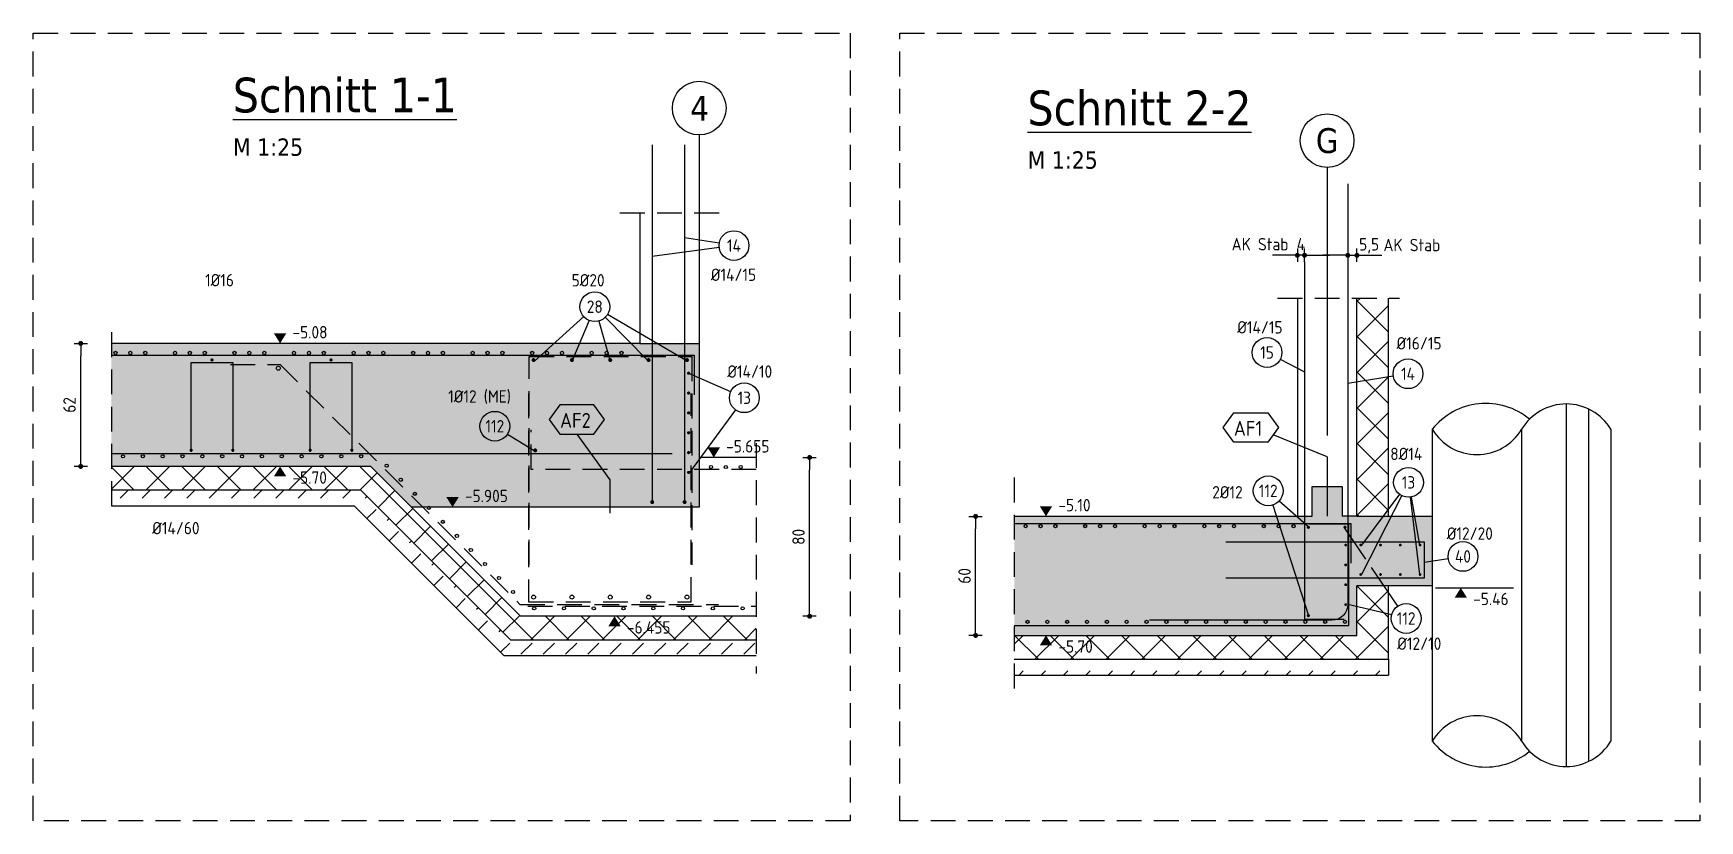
# Model space of a CAD drawing. Extents: x -28 to 85, y -37 to 54.
# Drawn here: x 3.12 to 19.91, y 10.46 to 18.39 of the extents above; entities that cross this region are included whole.
import ezdxf
from ezdxf.enums import TextEntityAlignment as Align

# ---------------------------------------------------------------- set-up
doc = ezdxf.new("R2010")
doc.units = 0
doc.header["$LTSCALE"] = 0.5
for name, pattern in [('AUSGEZOGEN', [1000.01, 1000, 0.01]), ('DASHED', [0.75, 0.5, -0.25]), ('GESTRICHELT', [0.75, 0.5, -0.25]), ('STRICHLINIE', [0.75, 0.5, -0.25])]:
    doc.linetypes.add(name, pattern=pattern)
for name, color, linetype in [('ACHSEN', 7, 'Continuous'), ('AFB', 7, 'Continuous'), ('AFU', 7, 'Continuous'), ('BETON', 7, 'Continuous'), ('DETAIL', 7, 'Continuous'), ('grau_mittel', 7, 'Continuous'), ('HILFE', 7, 'Continuous'), ('koten', 7, 'Continuous'), ('MASSE', 7, 'Continuous'), ('RND', 7, 'Continuous'), ('SFP_Achsen', 7, 'Continuous'), ('SFP_Dämmung', 7, 'Continuous'), ('SFP_Hilfe', 7, 'Continuous'), ('TEXT', 7, 'Continuous'), ('Verbau', 7, 'Continuous')]:
    doc.layers.add(name, color=color, linetype=linetype)
doc.styles.add('helv', font='tahoma.ttf')
doc.styles.add('txt', font='isocp.shx')
doc.linetypes.add('AFU_50L', pattern='A,0.75,["/",Standard,S=0.2,R=0,X=-0.01,Y=-0.1],0.07,["/",Standard,S=0.2,R=0,X=-0.01,Y=-0.1],0.75', length=1.57)
doc.linetypes.add('AFU_50M', pattern='A,0.45,["/",Standard,S=0.2,R=0,X=-0.01,Y=-0.1],0.07,["/",Standard,S=0.2,R=0,X=-0.01,Y=-0.1],0.45', length=0.97)
doc.dimstyles.new('DOT_I', dxfattribs={"dimscale": 0.5, "dimtxt": 0.25, "dimasz": 0.25, "dimexe": 0.1, "dimexo": 0.3, "dimgap": 0.1, "dimtad": 1, "dimdec": 3, "dimzin": 3, "dimtxsty": 'txt', "dimblk": 'DOT', "dimblk1": 'DOT', "dimblk2": 'DOT', "dimsah": 1, "dimcen": 0.1, "dimse1": 1, "dimse2": 1, "dimazin": 0, "dimtfac": 1, "dimtdec": 4, "dimtix": 1, "dimtmove": 2, "dimatfit": 3, "dimfxl": 0, "dimtvp": 1, "dimtolj": 1, "dimtzin": 0, "dimarcsym": 0})

# ---------------------------------------------------------------- blocks, each defined once
blk = doc.blocks.new('okrd_o')
at = {"layer": 'koten', "color": 7, "linetype": 'Continuous'}
blk.add_solid([(-0.125, 0.202), (0.125, 0.202), (0, 0)], dxfattribs=at)
at = {"layer": 'koten', "style": 'txt'}
blk.add_attdef('OKRD', (0.25, 0.1), '', height=0.25, dxfattribs=at)
blk = doc.blocks.new('okrd_u')
at = {"layer": 'koten', "color": 7, "linetype": 'Continuous'}
blk.add_solid([(-0.125, -0.202), (0.125, -0.202), (0, 0)], dxfattribs=at)
at = {"layer": 'koten', "style": 'txt'}
blk.add_attdef('OKRD', (0.25, -0.35), '', height=0.25, dxfattribs=at)
blk = doc.blocks.new('DOT')
at = {"layer": 'MASSE', "color": 7, "linetype": 'Continuous'}
for p, q in [((0, 0), (-1, 0)), ((0, 0.54), (0, -0.54))]:
    blk.add_line(p, q, dxfattribs=at)
at = {"layer": 'MASSE', "color": 7, "linetype": 'Continuous', "const_width": 0.2}
blk.add_lwpolyline([(-0.1, 0, 1), (0.1, 0, 1)], format="xyb", close=True, dxfattribs=at)
blk = doc.blocks.new('*D22')
at = {"layer": 'Defpoints', "color": 0, "linetype": 'AUSGEZOGEN', "transparency": 16777216}
for p in [(10.939, 14.115), (10.939, 14.115), (10.939, 12.515)]:
    blk.add_point(p, dxfattribs=at)
at = {"layer": 'MASSE', "color": 0, "linetype": 'AUSGEZOGEN', "lineweight": -2, "transparency": 16777216}
blk.add_line((10.939, 12.64), (10.939, 13.99), dxfattribs=at)
at = {"layer": 'MASSE', "color": 0, "linetype": 'AUSGEZOGEN', "lineweight": -2, "transparency": 16777216, "xscale": 0.125, "yscale": 0.125, "zscale": 0.125}
for p, rotation in [((10.939, 14.115), 90), ((10.939, 12.515), 270)]:
    blk.add_blockref('DOT', p, dxfattribs=dict(at, rotation=rotation))
at = {"layer": 'MASSE', "color": 0, "linetype": 'AUSGEZOGEN', "transparency": 16777216, "insert": (10.827, 13.315), "char_height": 0.125, "attachment_point": 5, "rotation": 90, "style": 'txt'}
blk.add_mtext('\\A1;80', dxfattribs=at)
blk = doc.blocks.new('*D23')
at = {"layer": 'Defpoints', "color": 0, "linetype": 'AUSGEZOGEN', "transparency": 16777216}
for p in [(3.593, 15.265), (3.593, 15.265), (3.593, 14.025)]:
    blk.add_point(p, dxfattribs=at)
at = {"layer": 'MASSE', "color": 0, "linetype": 'AUSGEZOGEN', "lineweight": -2, "transparency": 16777216}
blk.add_line((3.593, 14.15), (3.593, 15.14), dxfattribs=at)
at = {"layer": 'MASSE', "color": 0, "linetype": 'AUSGEZOGEN', "lineweight": -2, "transparency": 16777216, "xscale": 0.125, "yscale": 0.125, "zscale": 0.125}
for p, rotation in [((3.593, 15.265), 90), ((3.593, 14.025), 270)]:
    blk.add_blockref('DOT', p, dxfattribs=dict(at, rotation=rotation))
at = {"layer": 'MASSE', "color": 0, "linetype": 'AUSGEZOGEN', "transparency": 16777216, "insert": (3.48, 14.645), "char_height": 0.125, "attachment_point": 5, "rotation": 90, "style": 'txt'}
blk.add_mtext('\\A1;62', dxfattribs=at)
blk = doc.blocks.new('RND_HIN')
at = {"layer": 'RND', "color": 7, "linetype": 'Continuous'}
blk.add_circle((0, 0), 0.3, dxfattribs=at)
at = {"layer": 'RND', "color": 7, "linetype": 'Continuous', "style": 'txt'}
blk.add_attdef('POSI', text='', height=0.25, dxfattribs=at).set_placement((0, 0), align=Align.MIDDLE)
blk = doc.blocks.new('*D59')
at = {"layer": 'Defpoints', "color": 0, "linetype": 'AUSGEZOGEN', "transparency": 16777216}
for p in [(12.612, 13.522), (12.612, 13.522), (12.612, 12.322)]:
    blk.add_point(p, dxfattribs=at)
at = {"layer": 'MASSE', "color": 0, "linetype": 'AUSGEZOGEN', "lineweight": -2, "transparency": 16777216}
blk.add_line((12.612, 12.447), (12.612, 13.397), dxfattribs=at)
at = {"layer": 'MASSE', "color": 0, "linetype": 'AUSGEZOGEN', "lineweight": -2, "transparency": 16777216, "xscale": 0.125, "yscale": 0.125, "zscale": 0.125}
for p, rotation in [((12.612, 13.522), 90), ((12.612, 12.322), 270)]:
    blk.add_blockref('DOT', p, dxfattribs=dict(at, rotation=rotation))
at = {"layer": 'MASSE', "color": 0, "linetype": 'AUSGEZOGEN', "transparency": 16777216, "insert": (12.5, 12.922), "char_height": 0.125, "attachment_point": 5, "rotation": 90, "style": 'txt'}
blk.add_mtext('\\A1;60', dxfattribs=at)
blk = doc.blocks.new('*D66')
at = {"layer": 'Defpoints', "color": 0, "linetype": 'AUSGEZOGEN', "transparency": 16777216}
for p in [(15.855, 16.153), (15.855, 16.153), (15.927, 16.153)]:
    blk.add_point(p, dxfattribs=at)
at = {"layer": 'MASSE', "color": 0, "linetype": 'AUSGEZOGEN', "lineweight": -2, "transparency": 16777216}
for p, q in [((15.73, 16.153), (15.605, 16.153)), ((15.927, 16.153), (15.855, 16.153)), ((16.052, 16.153), (16.177, 16.153))]:
    blk.add_line(p, q, dxfattribs=at)
at = {"layer": 'MASSE', "color": 0, "linetype": 'AUSGEZOGEN', "lineweight": -2, "transparency": 16777216, "xscale": 0.125, "yscale": 0.125, "zscale": 0.125}
blk.add_blockref('DOT', (15.855, 16.153), dxfattribs=at)
at = {"layer": 'MASSE', "color": 0, "linetype": 'AUSGEZOGEN', "lineweight": -2, "transparency": 16777216, "xscale": 0.125, "yscale": 0.125, "zscale": 0.125, "rotation": 180}
blk.add_blockref('DOT', (15.927, 16.153), dxfattribs=at)
at = {"layer": 'MASSE', "color": 0, "linetype": 'AUSGEZOGEN', "transparency": 16777216, "insert": (15.891, 16.266), "char_height": 0.125, "attachment_point": 5, "style": 'txt'}
blk.add_mtext('\\A1;4', dxfattribs=at)
blk = doc.blocks.new('*D67')
at = {"layer": 'Defpoints', "color": 0, "linetype": 'AUSGEZOGEN', "transparency": 16777216}
for p in [(16.363, 16.153), (16.455, 16.153), (16.455, 16.153)]:
    blk.add_point(p, dxfattribs=at)
at = {"layer": 'MASSE', "color": 0, "linetype": 'AUSGEZOGEN', "lineweight": -2, "transparency": 16777216}
for p, q in [((16.238, 16.153), (16.113, 16.153)), ((16.363, 16.153), (16.455, 16.153)), ((16.58, 16.153), (16.705, 16.153))]:
    blk.add_line(p, q, dxfattribs=at)
at = {"layer": 'MASSE', "color": 0, "linetype": 'AUSGEZOGEN', "lineweight": -2, "transparency": 16777216, "xscale": 0.125, "yscale": 0.125, "zscale": 0.125}
blk.add_blockref('DOT', (16.363, 16.153), dxfattribs=at)
at = {"layer": 'MASSE', "color": 0, "linetype": 'AUSGEZOGEN', "lineweight": -2, "transparency": 16777216, "xscale": 0.125, "yscale": 0.125, "zscale": 0.125, "rotation": 180}
blk.add_blockref('DOT', (16.455, 16.153), dxfattribs=at)
at = {"layer": 'MASSE', "color": 0, "linetype": 'AUSGEZOGEN', "transparency": 16777216, "insert": (16.578, 16.249), "char_height": 0.125, "attachment_point": 5, "style": 'txt'}
blk.add_mtext('\\A1;5,5', dxfattribs=at)

msp = doc.modelspace()

# ---------------------------------------------------------------- hatches: boundary and pattern name
at = {"layer": 'grau_mittel'}
for points in [[(3.90178, 15.26513), (3.90178, 14.02513), (6.51666, 14.02513), (6.92666, 13.61513), (9.82666, 13.61513), (9.82666, 14.11513), (9.82666, 15.26513), (9.22666, 15.26513)], [(16.45473, 13.5223), (16.30473, 13.5223), (16.30473, 13.8223), (16.00473, 13.8223), (16.00473, 13.5223), (15.85473, 13.5223), (13.00139, 13.5223), (13.00139, 12.3223), (16.45473, 12.3223), (16.45473, 12.8223), (17.21473, 12.8223), (17.21473, 13.5223)]]:
    msp.add_hatch(color=61, dxfattribs=at).paths.add_polyline_path(points)
at = {"layer": 'SFP_Dämmung', "linetype": 'AUSGEZOGEN'}
h = msp.add_hatch(dxfattribs=at)
h.set_pattern_fill('ANSI37', color=171, scale=0.08, angle=-180, style=0, double=1)
h.set_pattern_definition([(225, (-36.52403, 21.61872), (0.1796051, -0.1796051), []), (315, (-36.52403, 21.61872), (0.1796051, 0.1796051), [])])
h.paths.add_polyline_path([(16.77473, 15.7223), (16.45473, 15.7223), (16.45473, 13.5223), (16.77473, 13.5223)])
h.paths.add_polyline_path([(16.77473, 12.8223), (16.45473, 12.8223), (16.45473, 12.3223), (13.00139, 12.3223), (13.00139, 12.0823), (16.77473, 12.0823)])
h.paths.add_polyline_path([(13.43553, 12.11894), (13.8445, 12.11894), (13.8445, 12.29553), (13.43553, 12.29553)], flags=24)
h = msp.add_hatch(dxfattribs=at)
h.set_pattern_fill('ANSI37', color=171, scale=0.08, angle=-180, style=0, double=1)
h.set_pattern_definition([(225, (-58.31172, 15.16359), (0.1796051, -0.1796051), []), (315, (-58.31172, 15.16359), (0.1796051, 0.1796051), [])])
h.paths.add_polyline_path([(9.08615, 12.31038), (9.60297, 12.31038), (9.60297, 12.49531), (9.08615, 12.49531)], flags=24)
h.paths.add_polyline_path([(5.71664, 13.82177), (6.12561, 13.82177), (6.12561, 13.99836), (5.71664, 13.99836)], flags=24)
h.paths.add_polyline_path([(3.90178, 14.02513), (3.90178, 13.78513), (6.41724, 13.78513), (7.92724, 12.27513), (10.40145, 12.27513), (10.40145, 12.51513), (8.02666, 12.51513), (6.51666, 14.02513)])
at = {"layer": 'SFP_Hilfe', "linetype": 'AUSGEZOGEN'}
h = msp.add_hatch(dxfattribs=at)
h.set_pattern_fill('DASH', color=171, scale=0.05, angle=-135, double=1)
h.set_pattern_definition([(225, (-58.31172, 15.16359), (-2e-16, -0.2245064), [0.15875, -0.15875])])
h.paths.add_polyline_path([(3.90178, 13.78513), (3.90178, 13.62513), (6.35097, 13.62513), (7.86097, 12.11513), (10.40145, 12.11513), (10.40145, 12.27513), (7.92724, 12.27513), (6.41724, 13.78513)])
h = msp.add_hatch(dxfattribs=at)
h.set_pattern_fill('DASH', color=171, scale=0.05, angle=-135, double=1)
h.set_pattern_definition([(225, (-36.52403, 21.61872), (-2e-16, -0.2245064), [0.15875, -0.15875])])
h.paths.add_polyline_path([(16.77473, 12.0823), (13.00139, 12.0823), (13.00139, 11.9223), (16.77473, 11.9223)])

# ---------------------------------------------------------------- linework, layer by layer
at = {"layer": 'ACHSEN', "color": 140, "linetype": 'AUSGEZOGEN'}
for p, q in [((9.82666, 17.36522), (9.82666, 16.15303)), ((16.15473, 17.03781), (16.15473, 14.33781))]:
    msp.add_line(p, q, dxfattribs=at)
at = {"layer": 'AFB', "color": 1, "linetype": 'AUSGEZOGEN'}
msp.add_line((8.92666, 13.88913), (8.92666, 13.55513), dxfattribs=at)
for points in [[(8.4215, 14.64657), (8.31305, 14.49874), (8.4215, 14.35091), (8.76311, 14.35091), (8.87156, 14.49874), (8.76311, 14.64657)], [(15.55575, 14.56654), (15.6642, 14.41871), (15.55575, 14.27087), (15.21414, 14.27087), (15.10569, 14.41871), (15.21414, 14.56654)]]:
    msp.add_lwpolyline(points, close=True, dxfattribs=at)
at = {"layer": 'AFU', "color": 8, "linetype": 'AFU_50M'}
for p, q in [((9.22666, 15.26513), (9.82666, 15.26513)), ((9.82666, 14.11513), (9.82666, 13.61513))]:
    msp.add_line(p, q, dxfattribs=at)
at = {"layer": 'AFU', "color": 1, "linetype": 'AUSGEZOGEN'}
msp.add_line((16.15473, 14.1223), (16.15473, 13.5223), dxfattribs=at)
at = {"layer": 'AFU', "color": 8, "linetype": 'AUSGEZOGEN'}
for p, q in [((16.00473, 13.8223), (16.30473, 13.8223)), ((16.00473, 13.5223), (16.00473, 13.8223)), ((16.30473, 13.8223), (16.30473, 13.5223)), ((15.85473, 13.5223), (16.00473, 13.5223)), ((16.45473, 13.5223), (16.30473, 13.5223))]:
    msp.add_line(p, q, dxfattribs=at)
at = {"layer": 'AFU', "color": 8, "linetype": 'AFU_50L'}
msp.add_line((9.82666, 13.61513), (6.92666, 13.61513), dxfattribs=at)
at = {"layer": 'BETON', "color": 6, "linetype": 'AUSGEZOGEN'}
for p, q in [((9.22666, 16.57615), (9.22666, 15.26513)), ((9.82666, 16.57615), (9.82666, 14.11513)), ((15.85473, 15.7223), (15.85473, 13.5223)), ((16.45473, 13.5223), (16.45473, 15.7223)), ((9.22666, 15.26513), (3.90178, 15.26513)), ((10.40145, 14.11513), (9.82666, 14.11513)), ((6.51666, 14.02513), (3.90178, 14.02513)), ((8.02666, 12.51513), (6.51666, 14.02513)), ((13.00139, 13.5223), (15.85473, 13.5223)), ((16.45473, 13.5223), (17.21473, 13.5223)), ((17.21473, 13.5223), (17.21473, 12.8223)), ((17.21473, 12.8223), (16.45473, 12.8223)), ((16.45473, 12.3223), (16.45473, 12.8223)), ((10.40145, 12.51513), (8.02666, 12.51513)), ((13.00139, 12.3223), (16.45473, 12.3223))]:
    msp.add_line(p, q, dxfattribs=at)
at = {"layer": 'DETAIL', "color": 102, "linetype": 'STRICHLINIE'}
for points in [[(3.1153, 10.45513), (3.1153, 18.3897), (11.34774, 18.3897), (11.34774, 10.45513)], [(11.84774, 10.45513), (11.84774, 18.3897), (19.90922, 18.3897), (19.90922, 10.45513)]]:
    msp.add_lwpolyline(points, close=True, dxfattribs=at)
at = {"layer": 'HILFE', "color": 102, "linetype": 'AUSGEZOGEN'}
for p, q in [((16.77473, 13.5223), (16.77473, 15.7223)), ((8.59231, 14.35091), (8.92666, 13.88913)), ((16.15473, 14.1223), (15.60997, 14.34479)), ((6.41724, 13.78513), (3.90178, 13.78513)), ((7.92724, 12.27513), (6.41724, 13.78513)), ((6.35097, 13.62513), (3.90178, 13.62513)), ((7.86097, 12.11513), (6.35097, 13.62513)), ((16.77473, 12.0823), (16.77473, 12.8223)), ((17.24738, 12.8023), (18.03178, 12.8023)), ((10.40145, 12.27513), (7.92724, 12.27513)), ((10.40145, 12.11513), (7.86097, 12.11513)), ((13.00139, 12.0823), (16.77473, 12.0823)), ((16.77473, 12.0823), (16.77473, 11.9223)), ((13.00139, 11.9223), (16.77473, 11.9223))]:
    msp.add_line(p, q, dxfattribs=at)
at = {"layer": 'RND', "color": 102, "linetype": 'AUSGEZOGEN'}
for p, q in [((10.02848, 16.27412), (9.67893, 16.33023)), ((10.02792, 16.23039), (9.35238, 16.13974)), ((8.66265, 15.53436), (8.16735, 15.08686)), ((8.71587, 15.49663), (8.54968, 15.10093)), ((8.81458, 15.49053), (8.92195, 15.10898)), ((8.87925, 15.5281), (9.30427, 15.09691)), ((8.90329, 15.55896), (9.6866, 15.09892)), ((10.14332, 14.77684), (9.72258, 14.9603)), ((15.68263, 15.10498), (15.9275, 14.97994)), ((16.82172, 14.93534), (16.36322, 14.86231)), ((10.19195, 14.59605), (9.72744, 13.96442)), ((7.89446, 14.35164), (8.16339, 14.18682)), ((15.60677, 13.63627), (15.96551, 12.52131)), ((15.67288, 13.67934), (15.97351, 13.41184)), ((16.88459, 13.74443), (16.50058, 13.23252)), ((16.9064, 13.73083), (16.50058, 12.93597)), ((16.99221, 13.71546), (17.08431, 12.93597)), ((17.00026, 13.71664), (17.08431, 13.23252)), ((16.54412, 13.09205), (16.32687, 13.41184)), ((16.86684, 12.61702), (16.60152, 13.00756)), ((17.37535, 13.09504), (17.13473, 13.05759)), ((16.80531, 12.52808), (16.36322, 12.63463))]:
    msp.add_line(p, q, dxfattribs=at)
at = {"layer": 'RND', "color": 1, "linetype": 'AUSGEZOGEN'}
for points in [[(9.35238, 17.26582), (9.35238, 13.66582)], [(9.67893, 17.26582), (9.67893, 13.66582)], [(15.9275, 16.08688), (15.9275, 12.48688), (16.3275, 12.48688)], [(3.90178, 15.14794), (9.77475, 15.14794), (9.77475, 14.74794)], [(4.70576, 14.17163), (4.70576, 15.07163), (5.12576, 15.07163), (5.12576, 14.17163)], [(5.90576, 14.17163), (5.90576, 15.07163), (6.32576, 15.07163), (6.32576, 14.17163)], [(3.90178, 14.15604), (9.55245, 14.15604)], [(13.00139, 13.44956), (16.39503, 13.44956), (16.39503, 13.04956)], [(13.00139, 12.4223), (16.37473, 12.4223), (16.37473, 13.4423), (15.97473, 13.4423)], [(15.13473, 12.9023), (17.13473, 12.9023), (17.13473, 13.2623), (15.13473, 13.2623)]]:
    msp.add_lwpolyline(points, dxfattribs=at)
msp.add_lwpolyline([(16.36322, 16.87463), (16.36322, 12.63463, -0.41421356), (16.20322, 12.47463), (14.36322, 12.47463)], format="xyb", dxfattribs=at)
at = {"layer": 'RND', "color": 7, "linetype": 'GESTRICHELT'}
for points in [[(8.11357, 13.03416), (8.11357, 15.13416), (9.75357, 15.13416), (9.75357, 13.03416)], [(5.10149, 15.05344), (5.60149, 15.05344), (8.01979, 12.63513), (10.01979, 12.63513)], [(8.10666, 14.76072), (8.10666, 12.66072), (9.74666, 12.66072), (9.74666, 14.76072)], [(10.40145, 13.99504), (8.13357, 13.99504), (8.13357, 14.39504)], [(8.09847, 12.61714), (10.40145, 12.61714)]]:
    msp.add_lwpolyline(points, dxfattribs=at)
at = {"layer": 'RND', "color": 7, "linetype": 'AUSGEZOGEN'}
for points, const_width in [([(8.14664, 15.0971, 1), (8.16664, 15.0971, 1)], 0.02), ([(8.53311, 15.0971, 1), (8.55311, 15.0971, 1)], 0.02), ([(8.91959, 15.0971, 1), (8.93959, 15.0971, 1)], 0.02), ([(9.30606, 15.0971, 1), (9.32606, 15.0971, 1)], 0.02), ([(9.69253, 15.0971, 1), (9.71253, 15.0971, 1)], 0.02), ([(4.90776, 15.09808, 1), (4.92376, 15.09808, 1)], 0.016), ([(6.10776, 15.09808, 1), (6.12376, 15.09808, 1)], 0.016), ([(9.71144, 14.96442, 1), (9.72744, 14.96442, 1)], 0.016), ([(9.71144, 14.76442, 1), (9.72744, 14.76442, 1)], 0.016), ([(9.71144, 14.56442, 1), (9.72744, 14.56442, 1)], 0.016), ([(9.71144, 14.36442, 1), (9.72744, 14.36442, 1)], 0.016), ([(4.69776, 14.18848, 1), (4.71376, 14.18848, 1)], 0.016), ([(5.11776, 14.18848, 1), (5.13376, 14.18848, 1)], 0.016), ([(5.89776, 14.18848, 1), (5.91376, 14.18848, 1)], 0.016), ([(6.31776, 14.18848, 1), (6.33376, 14.18848, 1)], 0.016), ([(8.16339, 14.18682, 1), (8.18339, 14.18682, 1)], 0.02), ([(9.71144, 14.16442, 1), (9.72744, 14.16442, 1)], 0.016), ([(9.71144, 13.96442, 1), (9.72744, 13.96442, 1)], 0.016), ([(9.34238, 13.66582, 1), (9.36238, 13.66582, 1)], 0.02), ([(9.66893, 13.66582, 1), (9.68893, 13.66582, 1)], 0.02), ([(15.95751, 13.41184, 1), (15.97351, 13.41184, 1)], 0.016), ([(16.32687, 13.41184, 1), (16.34287, 13.41184, 1)], 0.016), ([(16.33455, 13.2327, 1), (16.34855, 13.2327, 1)], 0.014), ([(16.50058, 13.23252, -1), (16.48658, 13.23252, -1)], 0.014), ([(16.69982, 13.23252, -1), (16.68582, 13.23252, -1)], 0.014), ([(16.89907, 13.23252, -1), (16.88507, 13.23252, -1)], 0.014), ([(17.09831, 13.23252, -1), (17.08431, 13.23252, -1)], 0.014), ([(16.33455, 13.0327, 1), (16.34855, 13.0327, 1)], 0.014), ([(16.50058, 12.93597, -1), (16.48658, 12.93597, -1)], 0.014), ([(16.69982, 12.93597, -1), (16.68582, 12.93597, -1)], 0.014), ([(16.89907, 12.93597, -1), (16.88507, 12.93597, -1)], 0.014), ([(17.09831, 12.93597, -1), (17.08431, 12.93597, -1)], 0.014), ([(16.33455, 12.8327, 1), (16.34855, 12.8327, 1)], 0.014), ([(16.33455, 12.6327, 1), (16.34855, 12.6327, 1)], 0.014), ([(15.95751, 12.52131, 1), (15.97351, 12.52131, 1)], 0.016)]:
    msp.add_lwpolyline(points, format="xyb", close=True, dxfattribs=dict(at, const_width=const_width))
for centre, radius in [((3.94304, 15.16922), 0.016), ((4.24304, 15.16922), 0.016), ((4.54304, 15.16922), 0.016), ((4.84304, 15.16922), 0.016), ((5.14304, 15.16922), 0.016), ((5.44304, 15.16922), 0.016), ((5.74304, 15.16922), 0.016), ((6.04304, 15.16922), 0.016), ((6.34304, 15.16922), 0.016), ((6.64304, 15.16922), 0.016), ((6.94304, 15.16922), 0.016), ((7.24304, 15.16922), 0.016), ((7.54304, 15.16922), 0.016), ((7.84304, 15.16922), 0.016), ((8.14304, 15.16922), 0.016), ((8.44304, 15.16922), 0.016), ((8.74304, 15.16922), 0.016), ((9.04304, 15.16922), 0.016), ((5.58388, 15.01475), 0.02), ((4.01896, 14.12682), 0.016), ((4.21896, 14.12682), 0.016), ((4.41896, 14.12682), 0.016), ((4.61896, 14.12682), 0.016), ((4.81896, 14.12682), 0.016), ((5.01896, 14.12682), 0.016), ((5.21896, 14.12682), 0.016), ((5.41896, 14.12682), 0.016), ((5.61896, 14.12682), 0.016), ((5.81896, 14.12682), 0.016), ((6.01896, 14.12682), 0.016), ((6.21896, 14.12682), 0.016), ((6.41896, 14.12682), 0.016), ((6.67697, 14.03207), 0.016), ((9.94476, 14.01913), 0.016), ((10.24476, 14.01913), 0.016), ((6.81839, 13.89065), 0.016), ((6.95981, 13.74922), 0.016), ((7.10123, 13.6078), 0.016), ((7.24265, 13.46638), 0.016), ((13.11646, 13.42336), 0.016), ((13.41646, 13.42336), 0.016), ((13.71646, 13.42336), 0.016), ((14.01646, 13.42336), 0.016), ((14.31646, 13.42336), 0.016), ((14.61646, 13.42336), 0.016), ((14.91646, 13.42336), 0.016), ((15.21646, 13.42336), 0.016), ((15.51646, 13.42336), 0.016), ((15.81646, 13.42336), 0.016), ((7.38407, 13.32496), 0.016), ((7.5255, 13.18354), 0.016), ((7.66692, 13.04212), 0.016), ((7.80834, 12.9007), 0.016), ((7.94976, 12.75928), 0.016), ((8.15664, 12.70768), 0.02), ((8.16356, 12.59458), 0.016), ((8.46356, 12.59458), 0.016), ((8.54311, 12.70768), 0.02), ((8.76356, 12.59458), 0.016), ((8.92959, 12.70768), 0.02), ((9.06356, 12.59458), 0.016), ((9.31606, 12.70768), 0.02), ((9.36356, 12.59458), 0.016), ((9.66356, 12.59458), 0.016), ((9.70253, 12.70768), 0.02), ((9.96356, 12.59458), 0.016), ((10.26356, 12.59458), 0.016), ((13.13487, 12.45857), 0.016), ((13.33487, 12.45857), 0.016), ((13.53487, 12.45857), 0.016), ((13.73487, 12.45857), 0.016), ((13.93487, 12.45857), 0.016), ((14.13487, 12.45857), 0.016), ((14.33487, 12.45857), 0.016), ((14.53487, 12.45857), 0.016), ((14.73487, 12.45857), 0.016), ((14.93487, 12.45857), 0.016), ((15.13487, 12.45857), 0.016), ((15.33487, 12.45857), 0.016), ((15.53487, 12.45857), 0.016), ((15.73487, 12.45857), 0.016), ((15.93487, 12.45857), 0.016), ((16.13487, 12.45857), 0.016), ((16.33487, 12.45857), 0.016)]:
    msp.add_circle(centre, radius, dxfattribs=at)
at = {"layer": 'RND', "color": 102, "linetype": 'AUSGEZOGEN'}
for centre in [(4.09304, 15.16922), (4.69304, 15.16922), (5.29304, 15.16922), (5.89304, 15.16922), (6.49304, 15.16922), (7.09304, 15.16922), (7.69304, 15.16922), (8.29304, 15.16922), (8.89304, 15.16922), (10.09476, 14.01913), (13.26646, 13.42336), (13.86646, 13.42336), (14.46646, 13.42336), (15.06646, 13.42336), (15.66646, 13.42336)]:
    msp.add_circle(centre, 0.016, dxfattribs=at)
at = {"layer": 'SFP_Achsen', "color": 7, "linetype": 'AUSGEZOGEN'}
for centre in [(9.82666, 17.6357), (16.15473, 17.30829)]:
    msp.add_circle(centre, 0.27048, dxfattribs=at)
at = {"layer": 'SFP_Hilfe', "color": 102, "linetype": 'DASHED'}
for p, q in [((10.02666, 16.57615), (9.02666, 16.57615)), ((15.65473, 15.7223), (16.88402, 15.7223)), ((3.90178, 15.37672), (3.90178, 13.50918)), ((10.40145, 14.25997), (10.40145, 11.93668)), ((13.00139, 13.91258), (13.00139, 11.75973))]:
    msp.add_line(p, q, dxfattribs=at)
at = {"layer": 'Verbau', "color": 171}
for p, q in [((18.56473, 14.65454, 0.00444), (18.56473, 11.00146, -0.08217)), ((18.78973, 14.6038, 0.00288), (18.78973, 11.0522, -0.06584)), ((17.21473, 14.39924), (17.21473, 11.25676)), ((18.11473, 14.39924), (18.11473, 11.25676)), ((19.01473, 14.39924), (19.01473, 11.25676))]:
    msp.add_line(p, q, dxfattribs=at)
for centre, radius, start, end in [((17.75396, 13.97301), 0.68735, 50.18929, 141.675634), ((18.56473, 14.1303), 0.52424, 30.864818, 149.135182), ((17.66473, 14.66819), 0.52424, 210.864818, 329.135182), ((17.66473, 10.98782), 0.52424, 30.864818, 149.135182), ((17.75396, 11.683), 0.68735, 218.324366, 309.81071), ((18.56473, 11.52571), 0.52424, 210.864818, 329.135182)]:
    msp.add_arc(centre, radius, start, end, dxfattribs=at)

# ---------------------------------------------------------------- block references
at = {"layer": 'koten', "color": 7, "linetype": 'DASHED', "xscale": 0.5, "yscale": 0.5, "zscale": 0.5}
for p, values in [((5.60233, 15.26513), {'OKRD': '-5.08'}), ((9.97308, 14.11513), {'OKRD': '-5.655'}), ((7.34037, 13.61513), {'OKRD': '-5.905'}), ((13.32122, 13.5223), {'OKRD': '-5.10'})]:
    msp.add_blockref('okrd_o', p, dxfattribs=at).add_auto_attribs(values)
at = {"layer": 'koten', "color": 7, "linetype": 'AUSGEZOGEN', "xscale": 0.5, "yscale": 0.5, "zscale": 0.5}
for p, values in [((5.60233, 14.02513), {'OKRD': '-5.70'}), ((17.50177, 12.8023), {'OKRD': '-5.46'}), ((8.97322, 12.51513), {'OKRD': '-6.455'}), ((13.32122, 12.3223), {'OKRD': '-5.70'})]:
    msp.add_blockref('okrd_u', p, dxfattribs=at).add_auto_attribs(values)
at = {"layer": 'RND', "color": 7, "linetype": 'AUSGEZOGEN', "xscale": 0.5, "yscale": 0.5, "zscale": 0.5}
for p, values in [((10.17659, 16.25035), {'POSI': '14'}), ((8.77395, 15.63493), {'POSI': '28'}), ((15.54904, 15.17319), {'POSI': '15'}), ((16.96986, 14.95893), {'POSI': '14'}), ((10.28081, 14.71689), {'POSI': '13'}), ((7.76656, 14.43002), {'POSI': '112'}), ((16.9746, 13.86443), {'POSI': '13'}), ((15.56082, 13.77906), {'POSI': '112'}), ((17.52357, 13.1181), {'POSI': '40'}), ((16.95113, 12.49294), {'POSI': '112'})]:
    msp.add_blockref('RND_HIN', p, dxfattribs=at).add_auto_attribs(values)

# ---------------------------------------------------------------- texts
at = {"layer": 'AFB', "color": 7, "linetype": 'AUSGEZOGEN', "style": 'txt'}
for s, p in [('AF2', (8.42364, 14.41396)), ('AF1', (15.21453, 14.33393))]:
    msp.add_text(s, height=0.15, dxfattribs=at).set_placement(p)
at = {"layer": 'SFP_Achsen', "color": 6, "linetype": 'AUSGEZOGEN', "style": 'helv'}
for s, p in [('4', (9.73604, 17.50949)), ('G', (16.04067, 17.18391))]:
    msp.add_text(s, height=0.25, dxfattribs=at).set_placement(p)
at = {"layer": 'TEXT', "color": 5, "linetype": 'AUSGEZOGEN', "style": 'helv'}
for s, p in [('%%USchnitt 1-1', (5.1269, 17.59294)), ('%%uSchnitt 2-2', (13.13548, 17.46303))]:
    msp.add_text(s, height=0.35, dxfattribs=at).set_placement(p)
at = {"layer": 'TEXT', "color": 1, "linetype": 'AUSGEZOGEN', "style": 'helv'}
for p in [(5.1269, 17.15544), (13.13548, 17.02553)]:
    msp.add_text('M 1:25', height=0.175, dxfattribs=at).set_placement(p)
at = {"layer": 'TEXT', "color": 7, "linetype": 'AUSGEZOGEN', "style": 'txt'}
for s, p in [('AK Stab', (15.19227, 16.20217)), ('AK Stab', (16.7218, 16.19379)), ('1%%C16', (4.8463, 15.83984)), ('5%%C20', (8.54045, 15.83873)), ('%%C14/15', (9.94381, 15.89443)), ('%%C14/15', (15.24893, 15.36457)), ('%%C16/15', (16.85435, 15.20354)), ('%%C14/10', (10.10984, 14.91879)), ('1%%C12 (ME)', (7.29664, 14.66765)), ('8%%C14', (16.79068, 14.08875)), ('2%%C12', (14.99676, 13.70227)), ('%%C14/60', (4.31368, 13.34126)), ('%%C12/20', (17.36053, 13.28609)), ('%%C12/10', (16.86138, 12.17675))]:
    msp.add_text(s, height=0.125, dxfattribs=at).set_placement(p)

# ---------------------------------------------------------------- dimensions: what is measured, and where the dimension line sits
at = {"layer": 'MASSE', "color": 7, "linetype": 'AUSGEZOGEN'}
dim = msp.add_linear_dim(base=(15.85473, 16.15338), p1=(15.9275, 16.15338), p2=(15.85473, 16.15338), text='4', dimstyle='DOT_I', override={"dimdec": 1, "dimlfac": 50}, dxfattribs=at)
dim.commit()
dim.dimension.update_dxf_attribs({"geometry": '*D66', "text_midpoint": (15.89111, 16.26588)})
dim = msp.add_linear_dim(base=(16.45473, 16.15338), p1=(16.36322, 16.15338), p2=(16.45473, 16.15338), text='5,5', dimstyle='DOT_I', override={"dimdec": 1, "dimlfac": 50}, dxfattribs=at)
dim.commit()
dim.dimension.update_dxf_attribs({"geometry": '*D67', "text_midpoint": (16.57765, 16.24863), "dimtype": 160})
for base, p1, p2, picture, middle in [((3.59256, 15.26513), (3.59256, 14.02513), (3.59256, 15.26513), '*D23', (3.48005, 14.64513)), ((10.9394, 14.11513), (10.9394, 12.51513), (10.9394, 14.11513), '*D22', (10.8269, 13.31513)), ((12.61224, 13.5223), (12.61224, 12.3223), (12.61224, 13.5223), '*D59', (12.49974, 12.9223))]:
    dim = msp.add_linear_dim(base=base, p1=p1, p2=p2, angle=90, dimstyle='DOT_I', override={"dimdec": 0, "dimlfac": 50}, dxfattribs=at)
    dim.commit()
    dim.dimension.update_dxf_attribs({"geometry": picture, "text_midpoint": middle})

doc.saveas('drawing.dxf')
